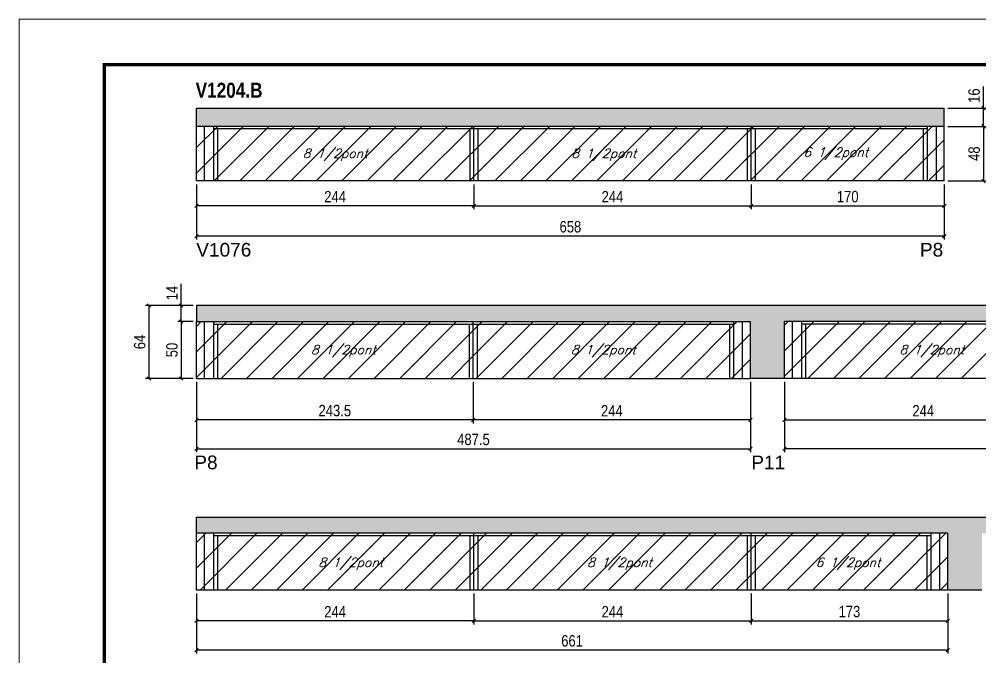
# Model space of a CAD drawing. Extents: x 3309 to 9563, y -2522 to 14608.
# Drawn here: x 6493 to 7338, y 11750 to 12311 of the extents above; entities that cross this region are included whole.
import ezdxf

# ---------------------------------------------------------------- set-up
doc = ezdxf.new("R2010")
doc.units = 0
doc.linetypes.add('DASHED', pattern=[0.75, 0.5, -0.25])
for name, color, linetype in [('5', 5, 'Continuous'), ('COTA', 241, 'Continuous'), ('NOMENCLATURA', 7, 'Continuous'), ('Painéis', 200, 'Continuous'), ('SARR_2.2x7', 40, 'Continuous'), ('SARR_3.5x7', 81, 'Continuous'), ('texto', 7, 'Continuous')]:
    doc.layers.add(name, color=color, linetype=linetype)
for name, color, linetype, lineweight in [('Folhas', 255, 'Continuous', 9), ('Hachura', 251, 'Continuous', 9), ('SARRAFO DE PRESSAO', 251, 'DASHED', 9)]:
    doc.layers.add(name, color=color, linetype=linetype, lineweight=lineweight)
doc.styles.add('COTA TECNICA', font='techl___.ttf', dxfattribs={"height": 10})
doc.styles.add('Romans', font='romans.shx')
doc.styles.get("Standard").update_dxf_attribs({"font": 'arial.ttf'})
doc.styles.add('TECNICA', font='techb___.ttf', dxfattribs={"height": 10})
doc.dimstyles.new('PAINEL', dxfattribs={"dimtxt": 10, "dimasz": 3, "dimexe": 3, "dimexo": 3, "dimgap": 3, "dimtad": 1, "dimdec": 1, "dimzin": 12, "dimdsep": 46, "dimtxsty": 'COTA TECNICA', "dimblk1": 'OBLIQUE', "dimblk2": 'OBLIQUE', "dimsah": 1, "dimcen": 0.9, "dimclrd": 4, "dimclre": 4, "dimclrt": 240, "dimadec": 1, "dimazin": 3, "dimtfac": 1, "dimtdec": 1, "dimtmove": 0, "dimatfit": 3, "dimfxl": 1, "dimtolj": 1, "dimtzin": 12, "dimarcsym": 0})
pattern_1 = [(45, (1599.41, 1154.137), (-11.22532, 11.22532), [])]

# ---------------------------------------------------------------- blocks, each defined once
blk = doc.blocks.new('9999999999')
at = {"layer": 'Folhas'}
blk.add_lwpolyline([(98138.98, 34190.21), (99623.98, 34190.21), (99623.98, 35240.21), (98138.98, 35240.21)], close=True, dxfattribs=at)
at = {"layer": 'Folhas', "color": 30, "const_width": 3}
blk.add_lwpolyline([(98213.98, 34230.21), (99583.98, 34230.21), (99583.98, 35200.21), (98213.98, 35200.21)], close=True, dxfattribs=at)
blk = doc.blocks.new('_Oblique')
at = {"color": 0, "linetype": 'ByBlock', "lineweight": -2}
blk.add_line((-0.5, -0.5), (0.5, 0.5), dxfattribs=at)
blk = doc.blocks.new('*D218')
at = {"layer": 'COTA', "color": 4, "linetype": 'ByBlock', "lineweight": -2, "transparency": 16777216}
for p, q in [((6648.8, 12165.54), (6648.8, 12143.65)), ((6892.8, 12165.54), (6892.8, 12143.65)), ((6892.8, 12146.65), (6648.8, 12146.65))]:
    blk.add_line(p, q, dxfattribs=at)
at = {"layer": 'Defpoints', "color": 0, "linetype": 'ByBlock', "transparency": 16777216}
for p in [(6648.8, 12168.54), (6892.8, 12168.54), (6648.8, 12146.65)]:
    blk.add_point(p, dxfattribs=at)
at = {"layer": 'COTA', "color": 4, "linetype": 'ByBlock', "lineweight": -2, "transparency": 16777216, "xscale": 3, "yscale": 3, "zscale": 3, "rotation": 180}
blk.add_blockref('_Oblique', (6648.8, 12146.65), dxfattribs=at)
at = {"layer": 'COTA', "color": 4, "linetype": 'ByBlock', "lineweight": -2, "transparency": 16777216, "xscale": 3, "yscale": 3, "zscale": 3}
blk.add_blockref('_Oblique', (6892.8, 12146.65), dxfattribs=at)
at = {"layer": 'COTA', "color": 240, "linetype": 'ByBlock', "transparency": 16777216, "insert": (6770.8, 12154.72), "char_height": 10, "attachment_point": 5, "style": 'COTA TECNICA'}
blk.add_mtext('\\A1;244', dxfattribs=at)
blk = doc.blocks.new('*D247')
at = {"layer": 'COTA', "color": 4, "linetype": 'ByBlock', "lineweight": -2, "transparency": 16777216}
for p, q in [((6648.8, 12165.54), (6648.8, 12117.13)), ((7306.8, 12165.54), (7306.8, 12117.13)), ((7306.8, 12120.13), (6648.8, 12120.13))]:
    blk.add_line(p, q, dxfattribs=at)
at = {"layer": 'Defpoints', "color": 0, "linetype": 'ByBlock', "transparency": 16777216}
for p in [(6648.8, 12168.54), (7306.8, 12168.54), (6648.8, 12120.13)]:
    blk.add_point(p, dxfattribs=at)
at = {"layer": 'COTA', "color": 4, "linetype": 'ByBlock', "lineweight": -2, "transparency": 16777216, "xscale": 3, "yscale": 3, "zscale": 3, "rotation": 180}
blk.add_blockref('_Oblique', (6648.8, 12120.13), dxfattribs=at)
at = {"layer": 'COTA', "color": 4, "linetype": 'ByBlock', "lineweight": -2, "transparency": 16777216, "xscale": 3, "yscale": 3, "zscale": 3}
blk.add_blockref('_Oblique', (7306.8, 12120.13), dxfattribs=at)
at = {"layer": 'COTA', "color": 240, "linetype": 'ByBlock', "transparency": 16777216, "insert": (6977.8, 12128.26), "char_height": 10, "attachment_point": 5, "style": 'COTA TECNICA'}
blk.add_mtext('\\A1;658', dxfattribs=at)
blk = doc.blocks.new('*D219')
at = {"layer": 'COTA', "color": 4, "lineweight": -2, "transparency": 16777216}
for p, q in [((6892.8, 12165.54), (6892.8, 12143.65)), ((7136.8, 12165.54), (7136.8, 12143.65)), ((6892.8, 12146.65), (7136.8, 12146.65))]:
    blk.add_line(p, q, dxfattribs=at)
at = {"layer": 'Defpoints', "color": 0, "transparency": 16777216}
for p in [(6892.8, 12168.54, 0), (7136.8, 12168.54, 0), (7136.8, 12146.65)]:
    blk.add_point(p, dxfattribs=at)
at = {"layer": 'COTA', "color": 4, "lineweight": -2, "transparency": 16777216, "xscale": 3, "yscale": 3, "zscale": 3, "rotation": 180}
blk.add_blockref('_Oblique', (6892.8, 12146.65), dxfattribs=at)
at = {"layer": 'COTA', "color": 4, "lineweight": -2, "transparency": 16777216, "xscale": 3, "yscale": 3, "zscale": 3}
blk.add_blockref('_Oblique', (7136.8, 12146.65), dxfattribs=at)
at = {"layer": 'COTA', "color": 240, "transparency": 16777216, "insert": (7014.8, 12154.72), "char_height": 10, "attachment_point": 5, "style": 'COTA TECNICA'}
blk.add_mtext('\\A1;244', dxfattribs=at)
blk = doc.blocks.new('*D220')
at = {"layer": 'COTA', "color": 4, "lineweight": -2, "transparency": 16777216}
for p, q in [((7309.8, 12232.54), (7372.52, 12232.54)), ((7369.52, 12232.54), (7369.52, 12168.54)), ((7309.8, 12168.54), (7372.52, 12168.54))]:
    blk.add_line(p, q, dxfattribs=at)
at = {"layer": 'Defpoints', "color": 0, "transparency": 16777216}
for p in [(7306.8, 12232.54, 0), (7306.8, 12168.54, 0), (7369.52, 12168.54)]:
    blk.add_point(p, dxfattribs=at)
at = {"layer": 'COTA', "color": 4, "lineweight": -2, "transparency": 16777216, "xscale": 3, "yscale": 3, "zscale": 3}
for p, rotation in [((7369.52, 12232.54), 90), ((7369.52, 12168.54), 270)]:
    blk.add_blockref('_Oblique', p, dxfattribs=dict(at, rotation=rotation))
at = {"layer": 'COTA', "color": 240, "transparency": 16777216, "insert": (7361.42, 12200.54), "char_height": 10, "attachment_point": 5, "rotation": 90, "style": 'COTA TECNICA'}
blk.add_mtext('\\A1;64', dxfattribs=at)
blk = doc.blocks.new('*D248')
at = {"layer": 'COTA', "color": 4, "lineweight": -2, "transparency": 16777216}
for p, q in [((7136.8, 12165.54), (7136.8, 12143.65)), ((7306.8, 12165.54), (7306.8, 12143.65)), ((7136.8, 12146.65), (7306.8, 12146.65))]:
    blk.add_line(p, q, dxfattribs=at)
at = {"layer": 'Defpoints', "color": 0, "transparency": 16777216}
for p in [(7136.8, 12168.54, 0), (7306.8, 12168.54, 0), (7306.8, 12146.65)]:
    blk.add_point(p, dxfattribs=at)
at = {"layer": 'COTA', "color": 4, "lineweight": -2, "transparency": 16777216, "xscale": 3, "yscale": 3, "zscale": 3, "rotation": 180}
blk.add_blockref('_Oblique', (7136.8, 12146.65), dxfattribs=at)
at = {"layer": 'COTA', "color": 4, "lineweight": -2, "transparency": 16777216, "xscale": 3, "yscale": 3, "zscale": 3}
blk.add_blockref('_Oblique', (7306.8, 12146.65), dxfattribs=at)
at = {"layer": 'COTA', "color": 240, "transparency": 16777216, "insert": (7221.8, 12154.75), "char_height": 10, "attachment_point": 5, "style": 'COTA TECNICA'}
blk.add_mtext('\\A1;170', dxfattribs=at)
blk = doc.blocks.new('*D236')
at = {"layer": 'COTA', "color": 4, "lineweight": -2, "transparency": 16777216}
for p, q in [((7309.8, 12216.54), (7344.16, 12216.54)), ((7341.16, 12216.54), (7341.16, 12168.54)), ((7309.8, 12168.54), (7344.16, 12168.54))]:
    blk.add_line(p, q, dxfattribs=at)
at = {"layer": 'Defpoints', "color": 0, "transparency": 16777216}
for p in [(7306.8, 12216.54, 0), (7306.8, 12168.54, 0), (7341.16, 12168.54)]:
    blk.add_point(p, dxfattribs=at)
at = {"layer": 'COTA', "color": 4, "lineweight": -2, "transparency": 16777216, "xscale": 3, "yscale": 3, "zscale": 3}
for p, rotation in [((7341.16, 12216.54), 90), ((7341.16, 12168.54), 270)]:
    blk.add_blockref('_Oblique', p, dxfattribs=dict(at, rotation=rotation))
at = {"layer": 'COTA', "color": 240, "transparency": 16777216, "insert": (7333.06, 12192.54), "char_height": 10, "attachment_point": 5, "rotation": 90, "style": 'COTA TECNICA'}
blk.add_mtext('\\A1;48', dxfattribs=at)
blk = doc.blocks.new('*D237')
at = {"layer": 'COTA', "color": 4, "lineweight": -2, "transparency": 16777216}
for p, q in [((7341.16, 12232.54), (7341.16, 12251.56)), ((7309.8, 12232.54), (7344.16, 12232.54)), ((7341.16, 12216.54), (7341.16, 12232.54)), ((7309.8, 12216.54), (7344.16, 12216.54))]:
    blk.add_line(p, q, dxfattribs=at)
at = {"layer": 'Defpoints', "color": 0, "transparency": 16777216}
for p in [(7306.8, 12232.54, 0), (7341.16, 12232.54), (7306.8, 12216.54, 0)]:
    blk.add_point(p, dxfattribs=at)
at = {"layer": 'COTA', "color": 4, "lineweight": -2, "transparency": 16777216, "xscale": 3, "yscale": 3, "zscale": 3}
for p, rotation in [((7341.16, 12232.54), 90), ((7341.16, 12216.54), 270)]:
    blk.add_blockref('_Oblique', p, dxfattribs=dict(at, rotation=rotation))
at = {"layer": 'COTA', "color": 240, "transparency": 16777216, "insert": (7333.05, 12243.55), "char_height": 10, "attachment_point": 5, "rotation": 90, "style": 'COTA TECNICA'}
blk.add_mtext('\\A1;16', dxfattribs=at)
blk = doc.blocks.new('*D238')
at = {"layer": 'COTA', "color": 4, "linetype": 'ByBlock', "lineweight": -2, "transparency": 16777216}
for p, q in [((6648.8, 11991.99), (6648.8, 11930.23)), ((7136.26, 11991.99), (7136.26, 11930.23)), ((6648.8, 11933.23), (7136.26, 11933.23))]:
    blk.add_line(p, q, dxfattribs=at)
at = {"layer": 'Defpoints', "color": 0, "linetype": 'ByBlock', "transparency": 16777216}
for p in [(6648.8, 11994.99), (7136.26, 11994.99), (7136.26, 11933.23)]:
    blk.add_point(p, dxfattribs=at)
at = {"layer": 'COTA', "color": 4, "linetype": 'ByBlock', "lineweight": -2, "transparency": 16777216, "xscale": 3, "yscale": 3, "zscale": 3, "rotation": 180}
blk.add_blockref('_Oblique', (6648.8, 11933.23), dxfattribs=at)
at = {"layer": 'COTA', "color": 4, "linetype": 'ByBlock', "lineweight": -2, "transparency": 16777216, "xscale": 3, "yscale": 3, "zscale": 3}
blk.add_blockref('_Oblique', (7136.26, 11933.23), dxfattribs=at)
at = {"layer": 'COTA', "color": 240, "linetype": 'ByBlock', "transparency": 16777216, "insert": (6892.53, 11941.36), "char_height": 10, "attachment_point": 5, "style": 'COTA TECNICA'}
blk.add_mtext('\\A1;487.5', dxfattribs=at)
blk = doc.blocks.new('*D239')
at = {"layer": 'COTA', "color": 4, "lineweight": -2, "transparency": 16777216}
for p, q in [((6892.26, 11991.99), (6892.26, 11955.48)), ((7136.26, 11991.99), (7136.26, 11955.48)), ((7136.26, 11958.48), (6892.26, 11958.48))]:
    blk.add_line(p, q, dxfattribs=at)
at = {"layer": 'Defpoints', "color": 0, "transparency": 16777216}
for p in [(6892.26, 11994.99), (7136.26, 11994.99), (6892.26, 11958.48)]:
    blk.add_point(p, dxfattribs=at)
at = {"layer": 'COTA', "color": 4, "lineweight": -2, "transparency": 16777216, "xscale": 3, "yscale": 3, "zscale": 3, "rotation": 180}
blk.add_blockref('_Oblique', (6892.26, 11958.48), dxfattribs=at)
at = {"layer": 'COTA', "color": 4, "lineweight": -2, "transparency": 16777216, "xscale": 3, "yscale": 3, "zscale": 3}
blk.add_blockref('_Oblique', (7136.26, 11958.48), dxfattribs=at)
at = {"layer": 'COTA', "color": 240, "transparency": 16777216, "insert": (7014.26, 11966.56), "char_height": 10, "attachment_point": 5, "style": 'COTA TECNICA'}
blk.add_mtext('\\A1;244', dxfattribs=at)
blk = doc.blocks.new('*D240')
at = {"layer": 'COTA', "color": 4, "lineweight": -2, "transparency": 16777216}
for p, q in [((6648.8, 11991.99), (6648.8, 11955.48)), ((6892.26, 11991.99), (6892.26, 11955.48)), ((6892.26, 11958.48), (6648.8, 11958.48))]:
    blk.add_line(p, q, dxfattribs=at)
at = {"layer": 'Defpoints', "color": 0, "transparency": 16777216}
for p in [(6648.8, 11994.99), (6892.26, 11994.99), (6648.8, 11958.48)]:
    blk.add_point(p, dxfattribs=at)
at = {"layer": 'COTA', "color": 4, "lineweight": -2, "transparency": 16777216, "xscale": 3, "yscale": 3, "zscale": 3, "rotation": 180}
blk.add_blockref('_Oblique', (6648.8, 11958.48), dxfattribs=at)
at = {"layer": 'COTA', "color": 4, "lineweight": -2, "transparency": 16777216, "xscale": 3, "yscale": 3, "zscale": 3}
blk.add_blockref('_Oblique', (6892.26, 11958.48), dxfattribs=at)
at = {"layer": 'COTA', "color": 240, "transparency": 16777216, "insert": (6770.53, 11966.7), "char_height": 10, "attachment_point": 5, "style": 'COTA TECNICA'}
blk.add_mtext('\\A1;243.5', dxfattribs=at)
blk = doc.blocks.new('*D215')
at = {"layer": 'COTA', "color": 4, "lineweight": -2, "transparency": 16777216}
for p, q in [((6645.8, 12058.99), (6604.03, 12058.99)), ((6607.03, 12058.99), (6607.03, 11994.99)), ((6645.8, 11994.99), (6604.03, 11994.99))]:
    blk.add_line(p, q, dxfattribs=at)
at = {"layer": 'Defpoints', "color": 0, "transparency": 16777216}
for p in [(6648.8, 12058.99, 0), (6607.03, 11994.99), (6648.8, 11994.99, 0)]:
    blk.add_point(p, dxfattribs=at)
at = {"layer": 'COTA', "color": 4, "lineweight": -2, "transparency": 16777216, "xscale": 3, "yscale": 3, "zscale": 3}
for p, rotation in [((6607.03, 12058.99), 90), ((6607.03, 11994.99), 270)]:
    blk.add_blockref('_Oblique', p, dxfattribs=dict(at, rotation=rotation))
at = {"layer": 'COTA', "color": 240, "transparency": 16777216, "insert": (6598.92, 12026.99), "char_height": 10, "attachment_point": 5, "rotation": 90, "style": 'COTA TECNICA'}
blk.add_mtext('\\A1;64', dxfattribs=at)
blk = doc.blocks.new('*D216')
at = {"layer": 'COTA', "color": 4, "lineweight": -2, "transparency": 16777216}
for p, q in [((6645.8, 12044.99), (6632.39, 12044.99)), ((6635.39, 12044.99), (6635.39, 11994.99)), ((6645.8, 11994.99), (6632.39, 11994.99))]:
    blk.add_line(p, q, dxfattribs=at)
at = {"layer": 'Defpoints', "color": 0, "transparency": 16777216}
for p in [(6648.8, 12044.99, 0), (6635.39, 11994.99), (6648.8, 11994.99, 0)]:
    blk.add_point(p, dxfattribs=at)
at = {"layer": 'COTA', "color": 4, "lineweight": -2, "transparency": 16777216, "xscale": 3, "yscale": 3, "zscale": 3}
for p, rotation in [((6635.39, 12044.99), 90), ((6635.39, 11994.99), 270)]:
    blk.add_blockref('_Oblique', p, dxfattribs=dict(at, rotation=rotation))
at = {"layer": 'COTA', "color": 240, "transparency": 16777216, "insert": (6627.28, 12019.99), "char_height": 10, "attachment_point": 5, "rotation": 90, "style": 'COTA TECNICA'}
blk.add_mtext('\\A1;50', dxfattribs=at)
blk = doc.blocks.new('*D217')
at = {"layer": 'COTA', "color": 4, "lineweight": -2, "transparency": 16777216}
for p, q in [((6635.39, 12058.99), (6635.39, 12078.11)), ((6645.8, 12058.99), (6632.39, 12058.99)), ((6635.39, 12044.99), (6635.39, 12058.99)), ((6645.8, 12044.99), (6632.39, 12044.99))]:
    blk.add_line(p, q, dxfattribs=at)
at = {"layer": 'Defpoints', "color": 0, "transparency": 16777216}
for p in [(6635.39, 12058.99), (6648.8, 12058.99, 0), (6648.8, 12044.99, 0)]:
    blk.add_point(p, dxfattribs=at)
at = {"layer": 'COTA', "color": 4, "lineweight": -2, "transparency": 16777216, "xscale": 3, "yscale": 3, "zscale": 3}
for p, rotation in [((6635.39, 12058.99), 90), ((6635.39, 12044.99), 270)]:
    blk.add_blockref('_Oblique', p, dxfattribs=dict(at, rotation=rotation))
at = {"layer": 'COTA', "color": 240, "transparency": 16777216, "insert": (6627.32, 12070.05), "char_height": 10, "attachment_point": 5, "rotation": 90, "style": 'COTA TECNICA'}
blk.add_mtext('\\A1;14', dxfattribs=at)
blk = doc.blocks.new('*D241')
at = {"layer": 'COTA', "color": 4, "linetype": 'ByBlock', "lineweight": -2, "transparency": 16777216}
for p, q in [((7166.26, 11991.99), (7166.26, 11930.23)), ((7703.26, 11991.99), (7703.26, 11930.23)), ((7703.26, 11933.23), (7166.26, 11933.23))]:
    blk.add_line(p, q, dxfattribs=at)
at = {"layer": 'Defpoints', "color": 0, "linetype": 'ByBlock', "transparency": 16777216}
for p in [(7166.26, 11994.99), (7703.26, 11994.99), (7166.26, 11933.23)]:
    blk.add_point(p, dxfattribs=at)
at = {"layer": 'COTA', "color": 4, "linetype": 'ByBlock', "lineweight": -2, "transparency": 16777216, "xscale": 3, "yscale": 3, "zscale": 3, "rotation": 180}
blk.add_blockref('_Oblique', (7166.26, 11933.23), dxfattribs=at)
at = {"layer": 'COTA', "color": 4, "linetype": 'ByBlock', "lineweight": -2, "transparency": 16777216, "xscale": 3, "yscale": 3, "zscale": 3}
blk.add_blockref('_Oblique', (7703.26, 11933.23), dxfattribs=at)
at = {"layer": 'COTA', "color": 240, "linetype": 'ByBlock', "transparency": 16777216, "insert": (7434.76, 11941.45), "char_height": 10, "attachment_point": 5, "style": 'COTA TECNICA'}
blk.add_mtext('\\A1;537', dxfattribs=at)
blk = doc.blocks.new('*D242')
at = {"layer": 'COTA', "color": 4, "lineweight": -2, "transparency": 16777216}
for p, q in [((7166.26, 11991.99), (7166.26, 11955.48)), ((7410.26, 11991.99), (7410.26, 11955.48)), ((7166.26, 11958.48), (7410.26, 11958.48))]:
    blk.add_line(p, q, dxfattribs=at)
at = {"layer": 'Defpoints', "color": 0, "transparency": 16777216}
for p in [(7166.26, 11994.99), (7410.26, 11994.99), (7410.26, 11958.48)]:
    blk.add_point(p, dxfattribs=at)
at = {"layer": 'COTA', "color": 4, "lineweight": -2, "transparency": 16777216, "xscale": 3, "yscale": 3, "zscale": 3, "rotation": 180}
blk.add_blockref('_Oblique', (7166.26, 11958.48), dxfattribs=at)
at = {"layer": 'COTA', "color": 4, "lineweight": -2, "transparency": 16777216, "xscale": 3, "yscale": 3, "zscale": 3}
blk.add_blockref('_Oblique', (7410.26, 11958.48), dxfattribs=at)
at = {"layer": 'COTA', "color": 240, "transparency": 16777216, "insert": (7288.26, 11966.56), "char_height": 10, "attachment_point": 5, "style": 'COTA TECNICA'}
blk.add_mtext('\\A1;244', dxfattribs=at)
blk = doc.blocks.new('*D2489')
at = {"layer": 'COTA', "color": 4, "linetype": 'ByBlock', "lineweight": -2, "transparency": 16777216}
for p, q in [((6648.8, 11805.97), (6648.8, 11778.85)), ((6892.8, 11805.97), (6892.8, 11778.85)), ((6892.8, 11781.85), (6648.8, 11781.85))]:
    blk.add_line(p, q, dxfattribs=at)
at = {"layer": 'Defpoints', "color": 0, "linetype": 'ByBlock', "transparency": 16777216}
for p in [(6648.8, 11808.97), (6892.8, 11808.97), (6648.8, 11781.85)]:
    blk.add_point(p, dxfattribs=at)
at = {"layer": 'COTA', "color": 4, "linetype": 'ByBlock', "lineweight": -2, "transparency": 16777216, "xscale": 3, "yscale": 3, "zscale": 3, "rotation": 180}
blk.add_blockref('_Oblique', (6648.8, 11781.85), dxfattribs=at)
at = {"layer": 'COTA', "color": 4, "linetype": 'ByBlock', "lineweight": -2, "transparency": 16777216, "xscale": 3, "yscale": 3, "zscale": 3}
blk.add_blockref('_Oblique', (6892.8, 11781.85), dxfattribs=at)
at = {"layer": 'COTA', "color": 240, "linetype": 'ByBlock', "transparency": 16777216, "insert": (6770.8, 11789.92), "char_height": 10, "attachment_point": 5, "style": 'COTA TECNICA'}
blk.add_mtext('\\A1;244', dxfattribs=at)
blk = doc.blocks.new('*D2490')
at = {"layer": 'COTA', "color": 4, "lineweight": -2, "transparency": 16777216}
for p, q in [((6892.8, 11805.97), (6892.8, 11778.85)), ((7136.8, 11805.97), (7136.8, 11778.85)), ((6892.8, 11781.85), (7136.8, 11781.85))]:
    blk.add_line(p, q, dxfattribs=at)
at = {"layer": 'Defpoints', "color": 0, "transparency": 16777216}
for p in [(6892.8, 11808.97, 0), (7136.8, 11808.97, 0), (7136.8, 11781.85)]:
    blk.add_point(p, dxfattribs=at)
at = {"layer": 'COTA', "color": 4, "lineweight": -2, "transparency": 16777216, "xscale": 3, "yscale": 3, "zscale": 3, "rotation": 180}
blk.add_blockref('_Oblique', (6892.8, 11781.85), dxfattribs=at)
at = {"layer": 'COTA', "color": 4, "lineweight": -2, "transparency": 16777216, "xscale": 3, "yscale": 3, "zscale": 3}
blk.add_blockref('_Oblique', (7136.8, 11781.85), dxfattribs=at)
at = {"layer": 'COTA', "color": 240, "transparency": 16777216, "insert": (7014.8, 11789.92), "char_height": 10, "attachment_point": 5, "style": 'COTA TECNICA'}
blk.add_mtext('\\A1;244', dxfattribs=at)
blk = doc.blocks.new('*D2491')
at = {"layer": 'COTA', "color": 4, "lineweight": -2, "transparency": 16777216}
for p, q in [((7136.8, 11805.97), (7136.8, 11778.85)), ((7309.8, 11805.97), (7309.8, 11778.85)), ((7136.8, 11781.85), (7309.8, 11781.85))]:
    blk.add_line(p, q, dxfattribs=at)
at = {"layer": 'Defpoints', "color": 0, "transparency": 16777216}
for p in [(7136.8, 11808.97, 0), (7309.8, 11808.97, 0), (7309.8, 11781.85)]:
    blk.add_point(p, dxfattribs=at)
at = {"layer": 'COTA', "color": 4, "lineweight": -2, "transparency": 16777216, "xscale": 3, "yscale": 3, "zscale": 3, "rotation": 180}
blk.add_blockref('_Oblique', (7136.8, 11781.85), dxfattribs=at)
at = {"layer": 'COTA', "color": 4, "lineweight": -2, "transparency": 16777216, "xscale": 3, "yscale": 3, "zscale": 3}
blk.add_blockref('_Oblique', (7309.8, 11781.85), dxfattribs=at)
at = {"layer": 'COTA', "color": 240, "transparency": 16777216, "insert": (7223.3, 11790.07), "char_height": 10, "attachment_point": 5, "style": 'COTA TECNICA'}
blk.add_mtext('\\A1;173', dxfattribs=at)
blk = doc.blocks.new('*D2492')
at = {"layer": 'COTA', "color": 4, "lineweight": -2, "transparency": 16777216}
for p, q in [((6648.8, 11805.97), (6648.8, 11753.19)), ((7309.8, 11805.97), (7309.8, 11753.19)), ((7309.8, 11756.19), (6648.8, 11756.19))]:
    blk.add_line(p, q, dxfattribs=at)
at = {"layer": 'Defpoints', "color": 0, "transparency": 16777216}
for p in [(6648.8, 11808.97, 0), (7309.8, 11808.97, 0), (6648.8, 11756.19)]:
    blk.add_point(p, dxfattribs=at)
at = {"layer": 'COTA', "color": 4, "lineweight": -2, "transparency": 16777216, "xscale": 3, "yscale": 3, "zscale": 3, "rotation": 180}
blk.add_blockref('_Oblique', (6648.8, 11756.19), dxfattribs=at)
at = {"layer": 'COTA', "color": 4, "lineweight": -2, "transparency": 16777216, "xscale": 3, "yscale": 3, "zscale": 3}
blk.add_blockref('_Oblique', (7309.8, 11756.19), dxfattribs=at)
at = {"layer": 'COTA', "color": 240, "transparency": 16777216, "insert": (6979.3, 11764.3), "char_height": 10, "attachment_point": 5, "style": 'COTA TECNICA'}
blk.add_mtext('\\A1;661', dxfattribs=at)

msp = doc.modelspace()

# ---------------------------------------------------------------- hatches: boundary and pattern name
at = {"layer": 'COTA'}
h = msp.add_hatch(dxfattribs=at)
h.set_pattern_fill('AR-CONC', color=256, scale=0.03)
h.set_pattern_definition([(50, (-277.9435, -1045.4638), (5.4655401, -0.4781726), [0.5715, -6.2865]), (355, (-277.9435, -1045.464), (-1.0573026, 5.7317054), [0.4572, -5.0292175]), (100.451445, (-277.488, -1045.5036), (4.4082374, 5.2535326), [0.4857003, -5.3427073]), (46.1842, (-277.9435, -1043.94), (8.1323712, -1.2612698), [0.85725, -9.42975]), (96.63556, (-277.266, -1044.045), (7.122124, 7.4227837), [0.7285507, -8.0140682]), (351.18415, (-277.9435, -1043.94), (7.122124, 7.4227837), [0.685799, -7.543792]), (21, (-277.1815, -1044.3208), (4.5484317, -3.067956), [0.5715, -6.2865]), (326, (-277.1815, -1044.321), (1.8540609, 5.525639), [0.4572, -5.0292]), (71.451445, (-276.8024, -1044.5764), (6.4024926, 2.457683), [0.4857003, -5.3426981]), (37.5, (-277.9435, -1045.4638), (0.0926581, 2.53665117), [0, -4.96824, 0, -5.1054, 0, -5.04825]), (7.5, (-277.9435, -1045.4638), (2.00458988, 3.00541724), [0, -2.91084, 0, -4.85394, 0, -1.92405]), (327.5, (-279.6427, -1045.4638), (4.06771786, -0.17186232), [0, -1.905, 0, -5.9436, 0, -7.8867]), (317.5, (-280.4047, -1045.4638), (4.44387544, 0.7627947), [0, -2.4765, 0, -3.94716, 0, -5.6007])])
h.paths.add_polyline_path([(7306.8, 12216.54), (7306.8, 12232.54), (6648.8, 12232.54), (6648.8, 12216.54)])
h = msp.add_hatch(dxfattribs=at)
h.set_pattern_fill('AR-CONC', color=256, scale=0.03)
h.set_pattern_definition([(50, (1599.4094, 1154.1373), (5.46554, -0.4781726), [0.5715, -6.2865]), (355, (1599.4094, 1154.1373), (-1.0573026, 5.7317054), [0.4572, -5.0292175]), (100.451445, (1599.865, 1154.0975), (4.4082374, 5.2535326), [0.4857003, -5.3427073]), (46.1842, (1599.4094, 1155.6613), (8.1323712, -1.26127), [0.85725, -9.42975]), (96.63556, (1600.087, 1155.556), (7.122124, 7.4227837), [0.7285507, -8.014068]), (351.18415, (1599.4094, 1155.661), (7.122124, 7.422784), [0.685799, -7.543792]), (21, (1600.1714, 1155.2803), (4.5484317, -3.067956), [0.5715, -6.2865]), (326, (1600.1714, 1155.2803), (1.8540609, 5.525639), [0.4572, -5.0292]), (71.451445, (1600.5505, 1155.0247), (6.4024926, 2.457683), [0.4857003, -5.3426981]), (37.5, (1599.4094, 1154.1373), (0.0926581, 2.53665117), [0, -4.96824, 0, -5.1054, 0, -5.04825]), (7.5, (1599.4094, 1154.1373), (2.0045899, 3.00541724), [0, -2.91084, 0, -4.85394, 0, -1.92405]), (327.5, (1597.7102, 1154.1373), (4.06771786, -0.17186232), [0, -1.905, 0, -5.9436, 0, -7.8867]), (317.5, (1596.9482, 1154.1373), (4.4438754, 0.7627947), [0, -2.4765, 0, -3.94716, 0, -5.6007])])
h.paths.add_polyline_path([(7136.26, 11994.99), (7166.26, 11994.99), (7166.26, 12044.99), (7703.26, 12044.99), (7703.26, 12058.99), (6648.8, 12058.99), (6648.8, 12044.99), (7136.26, 12044.99)])
h = msp.add_hatch(dxfattribs=at)
h.set_pattern_fill('AR-CONC', color=256, scale=0.03)
h.paths.add_polyline_path([(7309.8, 11808.97), (7339.8, 11808.97), (7339.8, 11858.97), (7731.8, 11858.97), (7731.8, 11872.97), (6648.8, 11872.97), (6648.8, 11858.97), (7309.8, 11858.97)])
at = {"layer": 'Hachura'}
h = msp.add_hatch(dxfattribs=at)
h.set_pattern_fill('ANSI31', color=256, scale=5)
h.set_pattern_definition(pattern_1)
h.paths.add_polyline_path([(6892.8, 12216.54), (6648.8, 12216.54), (6648.8, 12168.54), (6892.8, 12168.54)])
h.paths.add_polyline_path([(7136.8, 12216.54), (6892.8, 12216.54), (6892.8, 12168.54), (7136.8, 12168.54)])
h.paths.add_polyline_path([(7306.8, 12216.54), (7136.8, 12216.54), (7136.8, 12168.54), (7306.8, 12168.54)])
h = msp.add_hatch(dxfattribs=at)
h.set_pattern_fill('ANSI31', color=256, scale=5)
h.set_pattern_definition(pattern_1)
h.paths.add_polyline_path([(6892.26, 12044.99), (6648.8, 12044.99), (6648.8, 11994.99), (6892.26, 11994.99)])
h.paths.add_polyline_path([(7410.26, 12044.99), (7166.26, 12044.99), (7166.26, 11994.99), (7410.26, 11994.99)])
h.paths.add_polyline_path([(7459.26, 12044.99), (7410.26, 12044.99), (7410.26, 11994.99), (7459.26, 11994.99)])
h.paths.add_polyline_path([(7703.26, 12044.99), (7459.26, 12044.99), (7459.26, 11994.99), (7703.26, 11994.99)])
h = msp.add_hatch(dxfattribs=at)
h.set_pattern_fill('ANSI31', color=256, scale=5)
h.set_pattern_definition(pattern_1)
h.paths.add_polyline_path([(7136.26, 11994.99), (7136.26, 12044.99), (6892.26, 12044.99), (6892.26, 11994.99)])
h = msp.add_hatch(dxfattribs=at)
h.set_pattern_fill('ANSI31', color=256, scale=5)
h.set_pattern_definition([(45, (1615.63, -29.936), (-11.22532, 11.22532), [])])
h.paths.add_polyline_path([(6892.8, 11808.97), (6892.8, 11858.97), (6648.8, 11858.97), (6648.8, 11808.97)])
h.paths.add_polyline_path([(7136.8, 11808.97), (7136.8, 11858.97), (6892.8, 11858.97), (6892.8, 11808.97)])
h.paths.add_polyline_path([(7309.8, 11808.97), (7309.8, 11858.97), (7136.8, 11858.97), (7136.8, 11808.97)])

# ---------------------------------------------------------------- linework, layer by layer
at = {"layer": 'COTA'}
for p, q in [((6648.8, 12216.54), (6648.8, 12232.54)), ((6648.8, 12232.54), (7306.8, 12232.54)), ((7306.8, 12216.54), (7306.8, 12232.54)), ((7703.26, 12058.99), (6648.8, 12058.99)), ((6648.8, 12058.99), (6648.8, 12044.99)), ((7166.26, 11994.99), (7136.26, 11994.99)), ((6648.8, 11872.97), (7731.8, 11872.97)), ((6648.8, 11858.97), (6648.8, 11872.97)), ((7339.8, 11808.97), (7309.8, 11808.97))]:
    msp.add_line(p, q, dxfattribs=at)
at = {"layer": 'Painéis', "linetype": 'ByBlock'}
for p, q in [((7306.8, 12216.54), (6648.8, 12216.54)), ((6648.8, 12168.54), (6648.8, 12216.54)), ((6892.8, 12168.54), (6892.8, 12216.54)), ((7136.8, 12168.54), (7136.8, 12216.54)), ((7306.8, 12168.54), (7306.8, 12216.54)), ((7306.8, 12168.54), (6648.8, 12168.54)), ((6648.8, 12044.99), (7136.26, 12044.99)), ((6648.8, 11994.99), (6648.8, 12044.99)), ((6892.26, 11994.99), (6892.26, 12044.99)), ((7136.26, 11994.99), (7136.26, 12044.99)), ((7703.26, 12044.99), (7166.26, 12044.99)), ((7166.26, 11994.99), (7166.26, 12044.99)), ((6648.8, 11994.99), (7136.26, 11994.99)), ((7703.26, 11994.99), (7166.26, 11994.99)), ((7309.8, 11858.97), (6648.8, 11858.97)), ((6648.8, 11808.97), (6648.8, 11858.97)), ((6892.8, 11808.97), (6892.8, 11858.97)), ((7136.8, 11808.97), (7136.8, 11858.97)), ((7309.8, 11808.97), (7309.8, 11858.97)), ((7309.8, 11808.97), (6648.8, 11808.97))]:
    msp.add_line(p, q, dxfattribs=at)
at = {"layer": 'SARR_2.2x7', "linetype": 'Continuous'}
for p, q in [((6655.8, 12168.54), (6655.8, 12216.54)), ((6892.8, 12214.34), (6663.8, 12214.34)), ((7136.8, 12214.34), (6892.8, 12214.34)), ((7291.8, 12214.34), (7136.8, 12214.34)), ((7299.8, 12168.54), (7299.8, 12216.54)), ((6655.8, 11994.99), (6655.8, 12044.99)), ((7129.26, 11994.99), (7129.26, 12044.99)), ((7173.26, 11994.99), (7173.26, 12044.99)), ((6663.8, 12042.79), (6892.26, 12042.79)), ((6892.26, 12042.79), (7121.26, 12042.79)), ((7410.26, 12042.79), (7181.26, 12042.79)), ((6655.8, 11808.97), (6655.8, 11858.97)), ((7302.8, 11808.97), (7302.8, 11858.97)), ((6892.8, 11856.77), (6663.8, 11856.77)), ((7136.8, 11856.77), (6892.8, 11856.77)), ((7294.8, 11856.77), (7136.8, 11856.77))]:
    msp.add_line(p, q, dxfattribs=at)
at = {"layer": 'SARR_3.5x7'}
for p, q in [((6663.8, 12216.54), (6663.8, 12168.54)), ((6667.3, 12214.34), (6667.3, 12168.54)), ((6889.3, 12214.34), (6889.3, 12168.54)), ((6896.3, 12214.34), (6896.3, 12168.54)), ((7133.3, 12214.34), (7133.3, 12168.54)), ((7140.3, 12214.34), (7140.3, 12168.54)), ((7288.3, 12214.34), (7288.3, 12168.54)), ((7291.8, 12216.54), (7291.8, 12168.54)), ((6663.8, 12044.99), (6663.8, 11994.99)), ((7121.26, 12044.99), (7121.26, 11994.99)), ((7181.26, 12044.99), (7181.26, 11994.99)), ((6667.3, 12042.79), (6667.3, 11994.99)), ((6888.76, 12042.79), (6888.76, 11994.99)), ((6895.76, 12042.79), (6895.76, 11994.99)), ((7117.76, 12042.79), (7117.76, 11994.99)), ((7184.76, 12042.79), (7184.76, 11994.99)), ((6663.8, 11858.97), (6663.8, 11808.97)), ((7294.8, 11858.97), (7294.8, 11808.97)), ((6667.3, 11856.77), (6667.3, 11808.97)), ((6889.3, 11856.77), (6889.3, 11808.97)), ((6896.3, 11856.77), (6896.3, 11808.97)), ((7133.3, 11856.77), (7133.3, 11808.97)), ((7140.3, 11856.77), (7140.3, 11808.97)), ((7291.3, 11856.77), (7291.3, 11808.97))]:
    msp.add_line(p, q, dxfattribs=at)

# ---------------------------------------------------------------- block references
at = {"layer": 'SARRAFO DE PRESSAO', "color": 6, "linetype": 'ByBlock'}
msp.add_blockref('9999999999', (-91646.11, -22929.5), dxfattribs=at)

# ---------------------------------------------------------------- texts
at = {"layer": '5', "linetype": 'Continuous'}
for s, rotation, p in [('V1076', 359.99996, (6648.65, 12102.12)), ('P8', 359.99996, (7285.29, 12102.12)), ('P8', 0.00004, (6646.92, 11915.22)), ('P11', 0.00004, (7136.97, 11915.22))]:
    msp.add_text(s, height=12, rotation=rotation, dxfattribs=at).set_placement(p)
at = {"layer": 'NOMENCLATURA', "style": 'TECNICA'}
msp.add_text('V1204.B', height=13.2, dxfattribs=at).set_placement((6648.08, 12241.73))
at = {"layer": 'texto', "color": 2, "char_height": 8, "attachment_point": 5, "style": 'Romans'}
for s, insert in [('{\\Q19;\\C256;8 1/2pont}', (6770.8, 12191.54)), ('{\\Q19;\\C256;8 1/2pont}', (7007.3, 12191.54)), ('{\\Q19;\\C256;6 1/2pont}', (7211.3, 12192.54)), ('{\\Q19;\\C256;8 1/2pont}', (6778.03, 12018.99)), ('{\\Q19;\\C256;8 1/2pont}', (7006.76, 12018.99)), ('{\\Q19;\\C256;8 1/2pont}', (7295.76, 12018.99)), ('{\\Q19;\\C256;8 1/2pont}', (6784.55, 11831.97)), ('{\\Q19;\\C256;8 1/2pont}', (7021.05, 11831.97)), ('{\\Q19;\\C256;6 1/2pont}', (7222.05, 11831.97))]:
    msp.add_mtext(s, dxfattribs=dict(at, insert=insert))

# ---------------------------------------------------------------- dimensions: what is measured, and where the dimension line sits
at = {"layer": 'COTA'}
for base, p1, p2, angle, picture, middle in [((7341.16, 12232.54, 0), (7306.8, 12216.54), (7306.8, 12232.54), 90, '*D237', (7333.05, 12243.55, 0)), ((7369.52, 12168.54, 0), (7306.8, 12232.54), (7306.8, 12168.54), 90, '*D220', (7361.42, 12200.54, 0)), ((7341.16, 12168.54, 0), (7306.8, 12216.54), (7306.8, 12168.54), 90, '*D236', (7333.06, 12192.54, 0)), ((6635.39, 12058.99, 0), (6648.8, 12044.99), (6648.8, 12058.99), 90, '*D217', (6627.32, 12070.05, 0)), ((6607.03, 11994.99, 0), (6648.8, 12058.99), (6648.8, 11994.99), 90, '*D215', (6598.92, 12026.99, 0)), ((6635.39, 11994.99, 0), (6648.8, 12044.99), (6648.8, 11994.99), 90, '*D216', (6627.28, 12019.99, 0)), ((6892.26, 11958.48), (7136.26, 11994.99), (6892.26, 11994.99), 180, '*D239', (7014.26, 11966.56))]:
    dim = msp.add_linear_dim(base=base, p1=p1, p2=p2, angle=angle, dimstyle='PAINEL', dxfattribs=at)
    dim.commit()
    dim.dimension.update_dxf_attribs({"geometry": picture, "text_midpoint": middle})
at = {"layer": 'COTA', "linetype": 'ByBlock'}
for base, p1, p2, picture, middle in [((6648.8, 12146.65), (6892.8, 12168.54), (6648.8, 12168.54), '*D218', (6770.8, 12154.72)), ((6648.8, 11781.85), (6892.8, 11808.97), (6648.8, 11808.97), '*D2489', (6770.8, 11789.92))]:
    dim = msp.add_linear_dim(base=base, p1=p1, p2=p2, angle=180, dimstyle='PAINEL', override={"dimtmove": 1}, dxfattribs=at)
    dim.commit()
    dim.dimension.update_dxf_attribs({"geometry": picture, "text_midpoint": middle})
for base, p1, p2, picture, middle in [((6648.8, 12120.13), (7306.8, 12168.54), (6648.8, 12168.54), '*D247', (6977.8, 12128.26)), ((7166.26, 11933.23), (7703.26, 11994.99), (7166.26, 11994.99), '*D241', (7434.76, 11941.45))]:
    dim = msp.add_linear_dim(base=base, p1=p1, p2=p2, angle=180, dimstyle='PAINEL', dxfattribs=at)
    dim.commit()
    dim.dimension.update_dxf_attribs({"geometry": picture, "text_midpoint": middle})
at = {"layer": 'COTA'}
for base, p1, p2, picture, middle in [((7136.8, 12146.65, 0), (6892.8, 12168.54), (7136.8, 12168.54), '*D219', (7014.8, 12154.72, 0)), ((7306.8, 12146.65, 0), (7136.8, 12168.54), (7306.8, 12168.54), '*D248', (7221.8, 12154.75, 0)), ((7410.26, 11958.48), (7166.26, 11994.99), (7410.26, 11994.99), '*D242', (7288.26, 11966.56)), ((6648.8, 11756.19, 0), (7309.8, 11808.97), (6648.8, 11808.97), '*D2492', (6979.3, 11764.3, 0)), ((7136.8, 11781.85, 0), (6892.8, 11808.97), (7136.8, 11808.97), '*D2490', (7014.8, 11789.92, 0)), ((7309.8, 11781.85, 0), (7136.8, 11808.97), (7309.8, 11808.97), '*D2491', (7223.3, 11790.07, 0))]:
    dim = msp.add_linear_dim(base=base, p1=p1, p2=p2, dimstyle='PAINEL', dxfattribs=at)
    dim.commit()
    dim.dimension.update_dxf_attribs({"geometry": picture, "text_midpoint": middle})
at = {"layer": 'COTA', "linetype": 'ByBlock'}
dim = msp.add_linear_dim(base=(7136.26, 11933.23), p1=(6648.8, 11994.99), p2=(7136.26, 11994.99), dimstyle='PAINEL', dxfattribs=at)
dim.commit()
dim.dimension.update_dxf_attribs({"geometry": '*D238', "text_midpoint": (6892.53, 11941.36)})
at = {"layer": 'COTA'}
dim = msp.add_linear_dim(base=(6648.8, 11958.48), p1=(6892.26, 11994.99), p2=(6648.8, 11994.99), angle=180, dimstyle='PAINEL', override={"dimtmove": 1}, dxfattribs=at)
dim.commit()
dim.dimension.update_dxf_attribs({"geometry": '*D240', "text_midpoint": (6770.53, 11966.7)})

doc.saveas('drawing.dxf')
